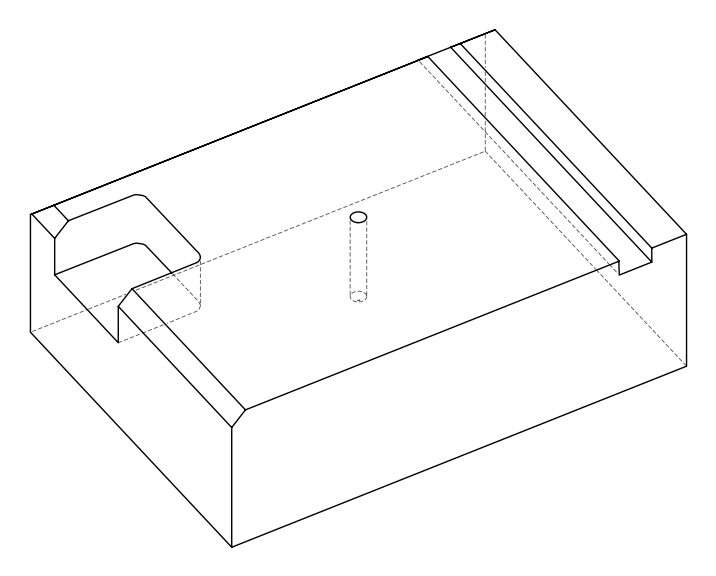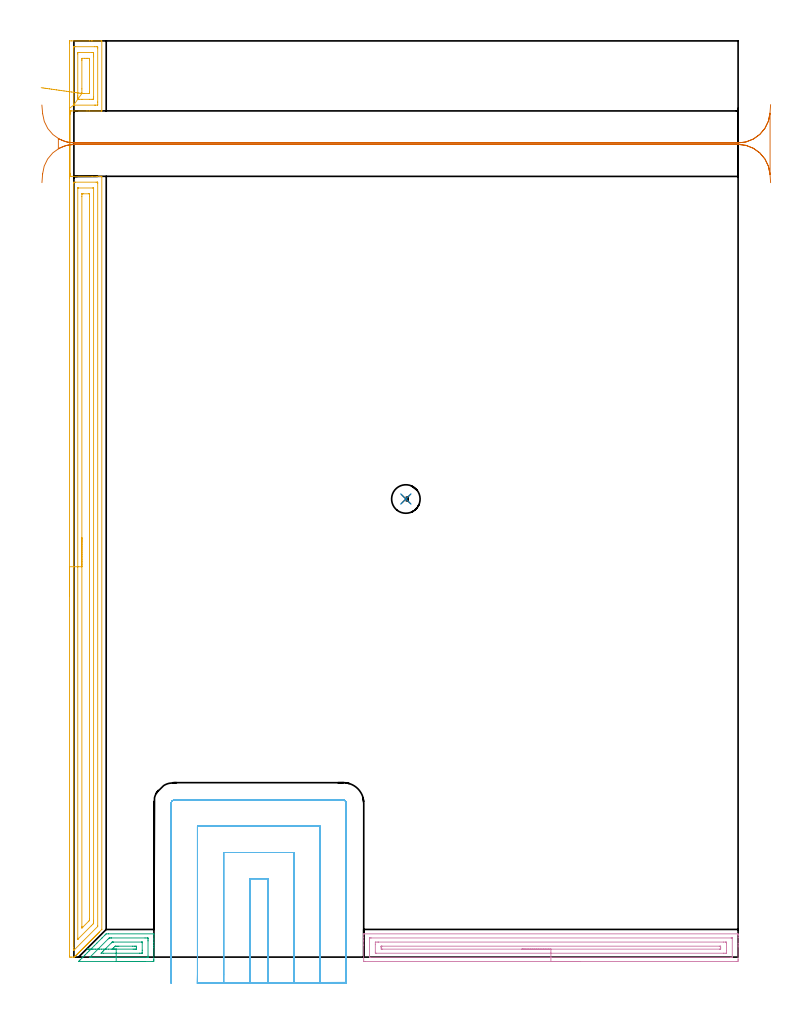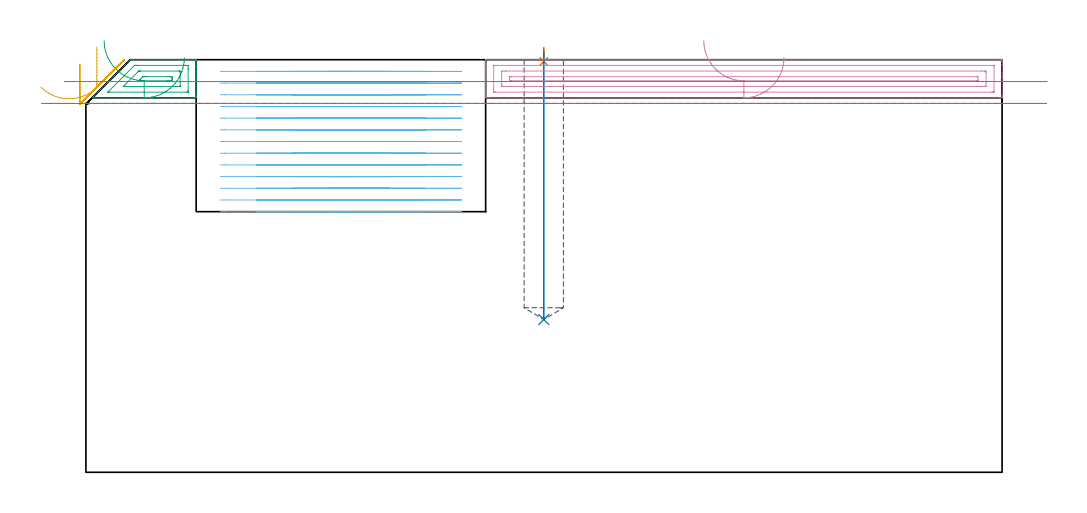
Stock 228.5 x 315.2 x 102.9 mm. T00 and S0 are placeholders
(PLAN: 7 operations, 4 tool changes, 37.2 min)
(1 SPOT_DRILL | STEP1POCKET | NXT0321_9005460120000 | 0.03 min | 1 mm3)
(2 DRILL_BLIND_HOLE_INTO_CENTER | STEP1POCKET | UGT0301_212 | 0.27 min | 4723 mm3)
(3 AREA_MILL | FG_CHAMFER_SURFACE | UGT0205_001 | 0.88 min | 1496 mm3)
(4 AREA_MILL_1 | FG_CHAMFER_SURFACE_1 | UGT0205_001 | 4.32 min | 6069 mm3)
(5 AREA_MILL_2 | FG_CHAMFER_SURFACE_2 | UGT0205_001 | 9.98 min | 19017 mm3)
(6 MILL_SLOT | SLOT_PARTIAL_RECTANGULAR | NXT0201_011 | Follow Part, ap 3, ae 75% | 19.58 min | 162899 mm3)
(7 MILL_RECTANGULAR_SLOT | SLOT_RECTANGULAR | UGT0201_105 | Follow Part, ap 5.5, ae 75% | 2.18 min | 54708 mm3)
(TOOL NXT0321_9005460120000 | NC Spot Drill, 142deg, 12mm, Carbide, Uncoated | D12 PA142 FL30 Z2)
(TOOL UGT0301_212 | Twist Drill 9.8 mm | D9.8 PA118 FL83 Z2)
(TOOL UGT0205_001 | Chamfer Mill 20 x 3 x 45 deg. | D20 FL50 Z2)
(TOOL NXT0201_011 | ENDMILL 12mm [2P460-1200-NA 1630] | D12 FL38 Z6)
(TOOL UGT0201_105 | End Mill 22 mm | D22 FL25 Z2)
(OP 1 SPOT_DRILL)
G17 G21 G94 G90
T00 M6
G54
G17 G0 G90 X114.2 Y157.6 S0 M3
G43 Z112.9 H0
G94 G81 G98 Z102.478 F250. R105.9
G80
M5
M2
(OP 2 DRILL_BLIND_HOLE_INTO_CENTER)
G17 G21 G94 G90
T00 M6
G54
G17 G0 G90 X114.2 Y157.6 S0 M3
G43 Z112.9 H0
G94 G81 G98 Z38.1 F250. R104.9
G80
M5
M2
(OP 3 AREA_MILL)
G17 G21 G94 G90
T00 M6
G54
G17 G0 G90 X24.55 Y-1.5 S1061 M3
G43 Z112.9 H0
Z103.4
G94 G1 X24.512 Z102.529 F250.
X24.398 Z101.664
X24.209 Z100.812
X23.947 Z99.98
X23.613 Z99.174
X23.21 Z98.4
X22.742 Z97.664
X22.21 Z96.972
X21.621 Z96.329
X20.978 Z95.74
X20.286 Z95.209
X19.55 Z94.74
X18.776 Z94.337
X17.97 Z94.003
X17.138 Z93.741
X16.287 Z93.552
X15.422 Z93.438
X14.55 Z93.4
X1.687
X1.619 Y-1.493 Z93.405
X1.687 Y-1.415 Z93.484
X1.971 Y-1.129 Z93.77
X2.131 Y-0.968 Z93.929
X2.261 Y-0.837 Z94.059
X2.847 Y-0.253 Z94.646
X3.018 Y-0.081 Z94.816
X3.137 Y0.039 Z94.936
X3.723 Y0.623 Z95.522
X3.905 Y0.806 Z95.704
X4.013 Y0.915 Z95.812
X4.599 Y1.499 Z96.398
X5.181 Y2.082 Z96.98
X5.474 Y2.374 Z97.274
X6.123 Y3.023 Z97.922
X7.01 Y3.91 Z98.809
X7.897 Y4.797 Z99.696
X9.56 Y6.461 Z101.359
X9.671 Y6.573 Z101.469
X9.852 Y6.753 Z101.651
X10.558 Y7.459 Z102.357
X10.726 Y7.629 Z102.523
X11.002 Y7.901 Z102.799
X11.098 Y7.994 Z102.891
X11.889 Y8. Z102.9
X27.413
X27.49 Y7.997 Z102.889
X27.498 Y7.929 Z102.823
X27.5 Y7.854 Z102.753
Y6.221 Z101.119
Y5.001 Z99.899
Y3.954 Z98.852
Y3.253 Z98.147
Y-0.777 Z94.12
X27.496 Y-1.129 Z93.768
X27.49 Y-1.491 Z93.405
X27.341 Y-1.496 Z93.402
X26.969 Y-1.5 Z93.4
X14.55
Y-0.086 Z94.814
X6.026 Y-0.085 Z94.815
X5.679 Y-0.083 Z94.817
X5.503 Y-0.08 Z94.82
X5.484 Y-0.076 Z94.824
X5.49 Y-0.066 Z94.834
X5.509 Y-0.045 Z94.855
X5.679 Y0.129 Z95.029
X11.657 Y6.106 Z101.006
X11.889 Y6.336 Z101.236
X12.103 Y6.541 Z101.441
X12.152 Y6.579 Z101.479
X12.238 Y6.581 Z101.481
X12.417 Y6.584 Z101.484
X12.776 Y6.585 Z101.485
X12.945 Y6.586 Z101.486
X24.478
X25.195 Y6.584 Z101.484
X25.368 Y6.582 Z101.482
X25.483 Y6.579 Z101.479
X25.49 Y6.542 Z101.442
X25.497 Y6.455 Z101.355
X25.499 Y5.877 Z100.777
X25.5 Y5.576 Z100.476
Y0.322 Z95.222
X25.497 Y0.021 Z94.921
X25.492 Y-0.064 Z94.836
X25.489 Y-0.08 Z94.82
X25.485 Y-0.082 Z94.818
X25.464 Y-0.084 Z94.816
X25.375 Y-0.085 Z94.815
X25.195 Y-0.086 Z94.814
X14.55
Y1.328 Z96.228
X10.115 Y1.329 Z96.229
X9.395 Y1.333 Z96.233
X9.386 Y1.335 Z96.235
X9.37 Y1.358 Z96.258
X9.505 Y1.499 Z96.399
X9.805 Y1.804 Z96.704
X10.115 Y2.115 Z97.015
X12.889 Y4.89 Z99.79
X13.001 Y5.001 Z99.901
X13.134 Y5.131 Z100.031
X13.161 Y5.155 Z100.055
X13.173 Y5.162 Z100.062
X13.204 Y5.165 Z100.065
X13.318 Y5.169 Z100.069
X13.491 Y5.171 Z100.071
X13.663
X23.249
X23.421 Y5.169 Z100.069
X23.477 Y5.167 Z100.067
X23.489 Y5.165 Z100.065
X23.494 Y5.131 Z100.031
X23.498 Y5.079 Z99.979
X23.499 Y5.001 Z99.901
X23.5 Y4.924 Z99.824
Y2.374 Z97.274
X23.499 Y1.499 Z96.399
X23.498 Y1.423 Z96.323
X23.49 Y1.345 Z96.245
X23.48 Y1.335 Z96.235
X23.463 Y1.333 Z96.233
X23.421 Y1.331 Z96.231
X22.706 Y1.329 Z96.229
X22.534
X14.55 Y1.328 Z96.228
Y2.743 Z97.643
X13.823
X13.663
X13.288 Y2.745 Z97.645
X13.236 Y2.747 Z97.647
X13.213 Y2.749 Z97.649
X13.226 Y2.769 Z97.669
X13.243 Y2.789 Z97.689
X13.483 Y3.033 Z97.933
X13.681 Y3.232 Z98.132
X14.124 Y3.671 Z98.571
X14.188 Y3.731 Z98.631
X14.206 Y3.746 Z98.646
X14.231 Y3.75 Z98.65
X14.293 Y3.753 Z98.653
X14.55 Y3.756 Z98.656
X14.923 Y3.757 Z98.657
X15.437
X20.246
X20.76
X21.135 Y3.756 Z98.656
X21.425 Y3.752 Z98.652
X21.488 Y3.75 Z98.65
X21.492 Y3.638 Z98.538
X21.499 Y3.396 Z98.296
X21.5 Y3.25 Z98.15
X21.499 Y3.104 Z98.004
X21.492 Y2.862 Z97.762
X21.488 Y2.75 Z97.65
X21.425 Y2.748 Z97.648
X21.135 Y2.744 Z97.644
X20.76 Y2.743 Z97.643
X20.386
X14.55
X13.678 Z97.681
X12.814 Z97.795
X11.962 Z97.983
X11.13 Z98.246
X10.324 Z98.58
X9.55 Z98.982
X8.814 Z99.451
X8.122 Z99.982
X7.479 Z100.572
X6.89 Z101.215
X6.358 Z101.907
X5.89 Z102.643
X5.487 Z103.417
X5.153 Z104.222
X4.891 Z105.054
X4.702 Z105.906
X4.588 Z106.771
X4.55 Z107.643
G0 Z112.9
M5
M2
(OP 4 AREA_MILL_1)
G17 G21 G94 G90
T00 M6
G54
G17 G0 G90 X174.1 Y-1.5 S1061 M3
G43 Z112.9 H0
Z103.4
G94 G1 X174.062 Z102.528 F250.
X173.948 Z101.663
X173.759 Z100.812
X173.497 Z99.98
X173.163 Z99.174
X172.76 Z98.4
X172.292 Z97.664
X171.76 Z96.972
X171.171 Z96.329
X170.528 Z95.74
X169.836 Z95.208
X169.1 Z94.74
X168.326 Z94.337
X167.52 Z94.003
X166.688 Z93.741
X165.837 Z93.552
X164.972 Z93.438
X164.1 Z93.4
X100.303
X99.783 Y-1.495 Z93.403
X99.71 Y-1.492 Z93.406
X99.7 Y-1.413 Z93.484
Y4.126 Z99.02
Y5.57 Z100.466
Y6.753 Z101.648
Y7.739 Z102.638
X99.703 Y7.872 Z102.764
X99.71 Y7.998 Z102.888
X99.857 Y8. Z102.9
X228.343
X228.49 Y7.998 Z102.888
X228.497 Y7.872 Z102.764
X228.5 Y7.739 Z102.638
Y7.368 Z102.267
Y6.753 Z101.648
Y4.694 Z99.591
Y4.126 Z99.02
Y3.534 Z98.429
Y-0.845 Z94.052
X228.496 Y-1.129 Z93.768
X228.49 Y-1.493 Z93.405
X228.272 Y-1.496 Z93.402
X227.897 Y-1.5 Z93.4
X164.1
Y-0.086 Z94.814
X102.087
X101.916 Y-0.085 Z94.815
X101.744 Y-0.081 Z94.819
X101.71 Y-0.079 Z94.821
X101.705 Y-0.055 Z94.845
X101.702 Y-0.028 Z94.872
X101.7 Y0.127 Z95.027
X101.701 Y6.384 Z101.284
X101.703 Y6.485 Z101.385
X101.708 Y6.552 Z101.452
X101.713 Y6.579 Z101.479
X101.728 Y6.581 Z101.481
X102.087 Y6.585 Z101.485
X102.258 Y6.586 Z101.486
X226.113 Y6.585 Z101.485
X226.284
X226.456 Y6.581 Z101.481
X226.49 Y6.579 Z101.479
X226.495 Y6.555 Z101.455
X226.498 Y6.528 Z101.428
X226.5 Y6.373 Z101.273
X226.499 Y0.116 Z95.016
X226.497 Y0.014 Z94.914
X226.492 Y-0.053 Z94.847
X226.487 Y-0.08 Z94.82
X226.472 Y-0.081 Z94.819
X226.113 Y-0.085 Z94.815
X225.942 Y-0.086 Z94.814
X164.1
Y1.328 Z96.228
X104.044 Y1.329 Z96.229
X103.872 Y1.332 Z96.232
X103.71 Y1.337 Z96.237
X103.704 Y1.498 Z96.398
X103.701 Y1.667 Z96.567
X103.7 Y4.294 Z99.194
X103.705 Y5.001 Z99.901
X103.707 Y5.163 Z100.063
X103.872 Y5.166 Z100.066
X104.591 Y5.171 Z100.071
X104.764
X223.436
X224.156
X224.328 Y5.168 Z100.068
X224.49 Y5.163 Z100.063
X224.496 Y5.001 Z99.901
X224.499 Y4.833 Z99.733
X224.5 Y2.206 Z97.106
X224.495 Y1.498 Z96.398
X224.493 Y1.337 Z96.237
X224.328 Y1.334 Z96.234
X223.609 Y1.329 Z96.229
X223.436 Y1.328 Z96.228
X164.1
Y2.743 Z97.643
X106.173
X105.828 Y2.745 Z97.645
X105.767 Y2.748 Z97.648
X105.71 Y2.751 Z97.651
X105.7 Y3.25 Z98.15
X105.701 Y3.666 Z98.566
X105.703 Y3.718 Z98.618
X105.706 Y3.743 Z98.643
X105.71 Y3.75 Z98.65
X105.723 Y3.752 Z98.652
X105.86 Y3.756 Z98.656
X106.032 Y3.757 Z98.657
X222.027
X222.372 Y3.754 Z98.654
X222.433 Y3.752 Z98.652
X222.49 Y3.748 Z98.648
X222.5 Y3.25 Z98.15
X222.499 Y2.833 Z97.733
X222.497 Y2.781 Z97.681
X222.494 Y2.756 Z97.656
X222.49 Y2.75 Z97.65
X222.477 Y2.748 Z97.648
X222.341 Y2.744 Z97.644
X222.168 Y2.743 Z97.643
X164.1
X163.228 Z97.681
X162.364 Z97.795
X161.512 Z97.983
X160.68 Z98.246
X159.874 Z98.58
X159.1 Z98.982
X158.364 Z99.451
X157.672 Z99.982
X157.029 Z100.572
X156.44 Z101.215
X155.909 Z101.907
X155.44 Z102.643
X155.037 Z103.416
X154.703 Z104.222
X154.441 Z105.054
X154.252 Z105.906
X154.138 Z106.771
X154.1 Z107.643
G0 Z112.9
M5
M2
(OP 5 AREA_MILL_2)
G17 G21 G94 G90
T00 M6
G54
G17 G0 G90 X-1.5 Y282.044 S1061 M3
G43 Z112.9 H0
Z101.8
G94 G1 Y282.082 Z100.928 F250.
Y282.196 Z100.064
Y282.384 Z99.212
Y282.647 Z98.38
Y282.981 Z97.574
Y283.383 Z96.8
Y283.852 Z96.064
Y284.383 Z95.372
Y284.973 Z94.729
Y285.616 Z94.14
Y286.308 Z93.608
Y287.044 Z93.14
Y287.817 Z92.737
Y288.623 Z92.403
Y289.455 Z92.141
Y290.307 Z91.952
Y291.172 Z91.838
Y292.044 Z91.8
Y314.407
X-1.498 Y314.668 Z91.802
X-1.491 Y315.194 Z91.805
X-1.403 Y315.198 Z91.893
X-0.869 Y315.2 Z92.428
X5.391 Z98.685
X6.107 Z99.405
X6.286 Z99.583
X9.348 Z102.647
X9.566 Y315.194 Z102.859
X9.596 Y315.19 Z102.889
X9.6 Y315.111 Z102.9
Y291.156
X9.595 Y291.11 Z102.89
X9.578 Y291.104 Z102.873
X9.554 Y291.101 Z102.849
X9.44 Y291.1 Z102.738
X5.278 Z98.577
X4.497 Z97.791
X-0.869 Z92.427
X-1.115 Z92.184
X-1.3 Z92.
Y290.744
Y290.713
X-1.298 Y290.671 Z91.998
X-1.3 Y290.169 Z91.997
X-1.296 Y290.149 Z91.991
X-1.297 Y290.144 Z91.989
X-1.3 Y290.14
Y290.079 Z92.
Y269.642
Y269.483 Z91.989
X-1.296 Y269.48
X-1.295 Y269.476 Z91.991
X-1.299 Y269.419 Z91.998
X-1.3 Y269.388 Z92.
Y268.897
X-1.497 Z91.803
X-1.499 Y269.056 Z91.801
X-1.5 Y269.419 Z91.8
Y269.785
Y292.044
X-0.076 Y293.109 Z93.224
X-0.079 Y293.133 Z93.221
X-0.083 Y293.19 Z93.217
X-0.085 Y293.264 Z93.215
X-0.086 Y293.374 Z93.214
X-0.085 Y312.893 Z93.215
Y313.003
X-0.082 Y313.114 Z93.218
X-0.079 Y313.18 Z93.221
X-0.05 Y313.19 Z93.25
X0.026 Y313.192 Z93.326
X0.612 Y313.199 Z93.912
X7.18 Y313.2 Z100.48
X7.767 Y313.198 Z101.067
X8.074 Y313.193 Z101.374
X8.171 Y313.19 Z101.471
X8.18 Y313.003 Z101.48
X8.184 Y312.893 Z101.484
X8.185 Y312.784 Z101.485
X8.186 Y294.151 Z101.486
X8.185 Y293.374 Z101.485
X8.183 Y293.267 Z101.483
X8.179 Y293.155 Z101.479
X8.172 Y293.109 Z101.472
X8.143 Y293.107 Z101.443
X8.074 Y293.104 Z101.374
X7.456 Y293.1 Z100.756
X7.18 Z100.48
X0.302 Z93.602
X0.026 Y293.104 Z93.326
X-0.076 Y293.109 Z93.224
X1.335 Y295.149 Z94.635
X1.331 Y295.628 Z94.631
X1.329 Y296.036 Z94.629
Y296.518
Y310.713
X1.331 Y311.119 Z94.631
X1.333 Y311.177 Z94.633
X1.334 Y311.185 Z94.634
X1.379 Y311.19 Z94.679
X1.487 Y311.196 Z94.787
X1.651 Y311.199 Z94.951
X1.733 Y311.2 Z95.033
X6.286 Y311.199 Z99.586
X6.368 Y311.198 Z99.668
X6.531 Y311.191 Z99.831
X6.765 Y311.178 Z100.065
X6.766 Y311.119 Z100.066
X6.77 Y310.638 Z100.07
X6.771 Y310.232 Z100.071
Y309.75
Y296.036
X6.768 Y295.557 Z100.068
X6.764 Y295.149 Z100.064
X6.332 Y295.103 Z99.632
X6.286 Y295.102 Z99.586
X5.441 Y295.1 Z98.741
X2.758 Z96.058
X1.862 Y295.102 Z95.162
X1.335 Y295.149 Z94.635
X2.752 Y297.11 Z96.052
X2.749 Y297.124 Z96.049
X2.747 Y297.172 Z96.047
X2.744 Y297.373 Z96.044
X2.743 Y298.698 Z96.043
Y308.457
X2.746 Y308.884 Z96.046
X2.75 Y309.097 Z96.05
X2.754 Y309.19 Z96.054
X2.859 Y309.195 Z96.159
X3.603 Y309.2 Z96.903
X3.749 Z97.049
X4.497 Z97.797
X4.643 Y309.199 Z97.943
X5.278 Y309.191 Z98.578
X5.35 Y309.19 Z98.65
X5.353 Y309.098 Z98.653
X5.355 Y308.896 Z98.655
X5.357 Y308.491 Z98.657
Y297.811
X5.355 Y297.384 Z98.655
X5.352 Y297.171 Z98.652
X5.35 Y297.121 Z98.65
X5.343 Y297.11 Z98.643
X5.315 Y297.107 Z98.615
X5.212 Y297.102 Z98.512
X3.425 Y297.1 Z96.725
X2.837 Y297.104 Z96.137
X2.77 Y297.107 Z96.07
X2.752 Y297.11 Z96.052
X2.112 Y297.201 Z95.466
X1.425 Y297.299 Z94.938
X0.694 Y297.403 Z94.473
X-0.074 Y297.512 Z94.074
X-0.874 Y297.626 Z93.745
X-1.699 Y297.743 Z93.486
X-2.543 Y297.863 Z93.302
X-3.4 Y297.985 Z93.192
X-4.263 Y298.108 Z93.159
X-5.126 Y298.231 Z93.201
X-5.981 Y298.353 Z93.319
X-6.824 Y298.473 Z93.512
X-7.646 Y298.59 Z93.779
X-8.442 Y298.703 Z94.117
X-9.206 Y298.812 Z94.523
X-9.932 Y298.915 Z94.996
X-10.615 Y299.012 Z95.53
X-11.249 Y299.102 Z96.123
G0 Z112.9
X-1.5 Y124.3
Z101.8
G1 Y124.338 Z100.928
Y124.452 Z100.064
Y124.641 Z99.212
Y124.903 Z98.38
Y125.237 Z97.574
Y125.64 Z96.8
Y126.108 Z96.064
Y126.64 Z95.372
Y127.229 Z94.729
Y127.872 Z94.14
Y128.564 Z93.608
Y129.3 Z93.14
Y130.074 Z92.737
Y130.88 Z92.403
Y131.712 Z92.141
Y132.563 Z91.952
Y133.428 Z91.838
Y134.3 Z91.8
Y267.971
X-1.497 Y268.503 Z91.803
X-1.493 Y268.591 Z91.807
X-1.449 Y268.6 Z91.851
X-1.183 Z92.117
X-0.869 Z92.429
X6.286 Z99.581
X7.711 Z101.007
X8.074 Z101.37
X8.802 Z102.101
X9.087 Z102.386
X9.528 Y268.593 Z102.82
X9.597 Y268.59 Z102.889
X9.6 Y268.418 Z102.9
Y9.57
X9.595 Y9.506 Z102.89
X9.55 Y9.449 Z102.847
X8.776 Y8.676 Z102.076
X8.671 Y8.569 Z101.967
X8.565 Y8.465 Z101.865
X8.478 Y8.378 Z101.778
X8.372 Y8.271 Z101.669
X8.267 Y8.167 Z101.567
X8.18 Y8.08 Z101.479
X8.074 Y7.973 Z101.37
X7.969 Y7.869 Z101.268
X7.882 Y7.782 Z101.181
X7.776 Y7.674 Z101.072
X7.671 Y7.57 Z100.97
X7.584 Y7.484 Z100.883
X7.478 Y7.376 Z100.774
X7.372 Y7.272 Z100.672
X7.286 Y7.186 Z100.585
X7.18 Y7.078 Z100.476
X7.074 Y6.974 Z100.374
X6.988 Y6.888 Z100.287
X6.882 Y6.78 Z100.178
X6.776 Y6.676 Z100.076
X6.69 Y6.59 Z99.989
X6.584 Y6.482 Z99.88
X6.478 Y6.378 Z99.777
X6.392 Y6.292 Z99.691
X6.286 Y6.184 Z99.582
X6.18 Y6.08 Z99.479
X6.094 Y5.994 Z99.393
X5.988 Y5.886 Z99.284
X5.882 Y5.781 Z99.181
X5.796 Y5.695 Z99.095
X5.69 Y5.588 Z98.986
X5.583 Y5.483 Z98.883
X5.498 Y5.397 Z98.797
X5.391 Y5.29 Z98.688
X5.285 Y5.185 Z98.585
X5.2 Y5.099 Z98.499
X5.093 Y4.991 Z98.389
X4.987 Y4.887 Z98.287
X4.902 Y4.801 Z98.201
X4.795 Y4.693 Z98.091
X4.689 Y4.589 Z97.988
X4.604 Y4.503 Z97.903
X4.497 Y4.395 Z97.793
X4.391 Y4.29 Z97.69
X4.306 Y4.205 Z97.605
X4.199 Y4.097 Z97.495
X4.093 Y3.992 Z97.392
X4.007 Y3.907 Z97.307
X3.901 Y3.799 Z97.197
X3.794 Y3.694 Z97.094
X3.709 Y3.609 Z97.009
X3.603 Y3.501 Z96.899
X3.496 Y3.396 Z96.796
X3.411 Y3.311 Z96.711
X3.305 Y3.203 Z96.601
X3.198 Y3.098 Z96.498
X3.113 Y3.013 Z96.413
X3.007 Y2.905 Z96.303
X2.9 Y2.8 Z96.199
X2.815 Y2.715 Z96.115
X2.709 Y2.607 Z96.005
X2.602 Y2.501 Z95.901
X2.517 Y2.417 Z95.817
X2.41 Y2.308 Z95.706
X2.304 Y2.203 Z95.603
X2.219 Y2.119 Z95.519
X2.112 Y2.01 Z95.408
X2.005 Y1.905 Z95.305
X1.921 Y1.821 Z95.221
X1.814 Y1.712 Z95.11
X1.707 Y1.607 Z95.007
X1.623 Y1.523 Z94.923
X1.516 Y1.414 Z94.812
X1.409 Y1.309 Z94.709
X1.325 Y1.225 Z94.625
X1.218 Y1.116 Z94.514
X1.111 Y1.01 Z94.41
X1.027 Y0.927 Z94.327
X0.92 Y0.818 Z94.216
X0.813 Y0.712 Z94.112
X0.729 Y0.629 Z94.029
X0.622 Y0.52 Z93.918
X0.515 Y0.414 Z93.814
X0.431 Y0.331 Z93.731
X0.324 Y0.222 Z93.62
X0.216 Y0.116 Z93.516
X0.13 Y0.033 Z93.429
X0.093 Y0.004 Z93.39
X-0.072 Y0. Z93.226
X-0.869 Z92.426
X-1.232 Z92.064
X-1.491 Y0.002 Z91.805
X-1.496 Y0.182 Z91.804
X-1.5 Y0.497 Z91.8
Y134.3
X-0.086 Z93.214
X-0.085 Y266.183 Z93.215
Y266.293
X-0.081 Y266.405 Z93.219
X-0.072 Y266.59 Z93.228
X0.026 Y266.593 Z93.326
X0.504 Y266.599 Z93.804
X7.657 Y266.6 Z100.957
X8.074 Y266.598 Z101.374
X8.134 Y266.595 Z101.434
X8.168 Y266.59 Z101.468
X8.179 Y266.576 Z101.479
X8.181 Y266.517 Z101.481
X8.185 Y266.294 Z101.485
X8.186 Y266.183 Z101.486
Y10.856
X8.184 Y10.66 Z101.484
X8.181 Y10.563 Z101.481
X8.179 Y10.543 Z101.479
X8.162 Y10.519 Z101.462
X8.114 Y10.464 Z101.414
X0.039 Y2.39 Z93.339
X0.026 Y2.38 Z93.326
X-0.079 Y2.321 Z93.221
X-0.082 Y2.417 Z93.218
X-0.084 Y2.527 Z93.216
X-0.086 Y3.311 Z93.214
Y134.3
X1.328 Z94.628
X1.329 Y264.395 Z94.629
X1.33 Y264.516 Z94.63
X1.333 Y264.575 Z94.633
X1.334 Y264.584 Z94.634
X1.347 Y264.59 Z94.647
X1.404 Y264.594 Z94.704
X1.61 Y264.599 Z94.91
X6.491 Z99.791
X6.628 Y264.597 Z99.928
X6.737 Y264.593 Z100.037
X6.766 Y264.59 Z100.066
X6.767 Y264.583 Z100.067
X6.769 Y264.556 Z100.069
X6.771 Y264.395 Z100.071
Y12.661
X6.769 Y12.252 Z100.069
X6.765 Y11.774 Z100.065
X6.759 Y11.57 Z100.059
X6.557 Y11.358 Z99.857
X5.975 Y10.774 Z99.275
X1.504 Y6.304 Z94.804
X1.39 Y6.194 Z94.69
X1.351 Y6.159 Z94.651
X1.336 Y6.147 Z94.636
X1.333 Y6.175 Z94.633
X1.33 Y6.263 Z94.63
X1.329 Y6.321 Z94.629
Y6.479
X1.328 Y134.3 Z94.628
X2.743 Z96.043
Y261.712
X2.748 Y262.567 Z96.048
X2.75 Y262.59 Z96.05
X2.771 Y262.593 Z96.071
X2.826 Y262.597 Z96.126
X2.937 Y262.599 Z96.237
X3.159 Y262.6 Z96.459
X5.164 Y262.599 Z98.464
X5.274 Y262.597 Z98.574
X5.329 Y262.593 Z98.629
X5.35 Y262.59 Z98.65
X5.357 Y261.712 Z98.657
Y13.146
X5.352 Y12.717 Z98.652
X5.35 Y12.614 Z98.65
X5.294 Y12.552 Z98.594
X5.195 Y12.448 Z98.495
X5.003 Y12.252 Z98.303
X3.076 Y10.325 Z96.376
X2.961 Y10.211 Z96.261
X2.798 Y10.054 Z96.098
X2.767 Y10.028 Z96.067
X2.75 Y10.018 Z96.05
X2.743 Y10.464 Z96.043
Y134.3
Y135.172 Z96.081
Y136.036 Z96.195
Y136.888 Z96.383
Y137.72 Z96.646
Y138.526 Z96.98
Y139.3 Z97.382
Y140.036 Z97.851
Y140.728 Z98.382
Y141.371 Z98.972
Y141.96 Z99.615
Y142.491 Z100.307
Y142.96 Z101.043
Y143.363 Z101.816
Y143.697 Z102.622
Y143.959 Z103.454
Y144.148 Z104.306
Y144.262 Z105.171
Y144.3 Z106.043
G0 Z112.9
M5
M2
(OP 6 MILL_SLOT)
G17 G21 G94 G90
T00 M6
G54
G17 G0 G90 X66.738 Y-9. S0 M3
G43 Z112.9 H1
Z99.985
G94 G1 X66.702 Y-6. F250.
G2 X66.7 Y-5.675 R27. F500.
G1 Y27.
X60.5
Y-5.677
G2 X60.498 Y-6. R27.
G1 X60.462 Y-9. F250.
X75.757
X75.703 Y-6.
G2 X75.7 Y-5.675 R18. F500.
G1 Y36.
X51.5
Y-5.677
G2 X51.497 Y-6. R18.
G1 X51.443 Y-9. F250.
X84.814 Y-8.998
X84.706 Y-6.
G2 X84.7 Y-5.675 R9. F500.
G1 Y45.
X42.5
Y-5.677
G2 X42.494 Y-6. R9.
G1 X42.387 Y-8.998 F250.
X93.7 Y-8.675
Y-5.675
Y53. F500.
G3 X92.7 Y54. R1.
G1 X34.5
G3 X33.5 Y53. R1.
G1 Y-5.677
Y-8.677 F250.
G0 X66.7 Y-9. Z97.069
G1 Y-6.
Y27. F500.
X60.5
Y-6.
Y-9. F250.
X75.7
Y-6.
Y36. F500.
X51.5
Y-6.
Y-9. F250.
X84.7
Y-6.
Y45. F500.
X42.5
Y-6.
Y-9. F250.
X93.7
Y-6.
Y53. F500.
G3 X92.7 Y54. R1.
G1 X34.5
G3 X33.5 Y53. R1.
G1 Y-6.
Y-9. F250.
G0 X66.7 Z94.154
G1 Y-6.
Y27. F500.
X60.5
Y-6.
Y-9. F250.
X75.7
Y-6.
Y36. F500.
X51.5
Y-6.
Y-9. F250.
X84.7
Y-6.
Y45. F500.
X42.5
Y-6.
Y-9. F250.
X93.7
Y-6.
Y53. F500.
G3 X92.7 Y54. R1.
G1 X34.5
G3 X33.5 Y53. R1.
G1 Y-6.
Y-9. F250.
G0 X66.7 Z91.238
G1 Y-6.
Y27. F500.
X60.5
Y-6.
Y-9. F250.
X75.7
Y-6.
Y36. F500.
X51.5
Y-6.
Y-9. F250.
X84.7
Y-6.
Y45. F500.
X42.5
Y-6.
Y-9. F250.
X93.7
Y-6.
Y53. F500.
G3 X92.7 Y54. R1.
G1 X34.5
G3 X33.5 Y53. R1.
G1 Y-6.
Y-9. F250.
G0 X66.7 Z88.323
G1 Y-6.
Y27. F500.
X60.5
Y-6.
Y-9. F250.
X75.7
Y-6.
Y36. F500.
X51.5
Y-6.
Y-9. F250.
X84.7
Y-6.
Y45. F500.
X42.5
Y-6.
Y-9. F250.
X93.7
Y-6.
Y53. F500.
G3 X92.7 Y54. R1.
G1 X34.5
G3 X33.5 Y53. R1.
G1 Y-6.
Y-9. F250.
G0 X66.7 Z85.408
G1 Y-6.
Y27. F500.
X60.5
Y-6.
Y-9. F250.
X75.7
Y-6.
Y36. F500.
X51.5
Y-6.
Y-9. F250.
X84.7
Y-6.
Y45. F500.
X42.5
Y-6.
Y-9. F250.
X93.7
Y-6.
Y53. F500.
G3 X92.7 Y54. R1.
G1 X34.5
G3 X33.5 Y53. R1.
G1 Y-6.
Y-9. F250.
G0 X66.7 Z82.492
G1 Y-6.
Y27. F500.
X60.5
Y-6.
Y-9. F250.
X75.7
Y-6.
Y36. F500.
X51.5
Y-6.
Y-9. F250.
X84.7
Y-6.
Y45. F500.
X42.5
Y-6.
Y-9. F250.
X93.7
Y-6.
Y53. F500.
G3 X92.7 Y54. R1.
G1 X34.5
G3 X33.5 Y53. R1.
G1 Y-6.
Y-9. F250.
G0 X66.7 Z79.577
G1 Y-6.
Y27. F500.
X60.5
Y-6.
Y-9. F250.
X75.7
Y-6.
Y36. F500.
X51.5
Y-6.
Y-9. F250.
X84.7
Y-6.
Y45. F500.
X42.5
Y-6.
Y-9. F250.
X93.7
Y-6.
Y53. F500.
G3 X92.7 Y54. R1.
G1 X34.5
G3 X33.5 Y53. R1.
G1 Y-6.
Y-9. F250.
G0 X66.7 Z76.662
G1 Y-6.
Y27. F500.
X60.5
Y-6.
Y-9. F250.
X75.7
Y-6.
Y36. F500.
X51.5
Y-6.
Y-9. F250.
X84.7
Y-6.
Y45. F500.
X42.5
Y-6.
Y-9. F250.
X93.7
Y-6.
Y53. F500.
G3 X92.7 Y54. R1.
G1 X34.5
G3 X33.5 Y53. R1.
G1 Y-6.
Y-9. F250.
G0 X66.7 Z73.746
G1 Y-6.
Y27. F500.
X60.5
Y-6.
Y-9. F250.
X75.7
Y-6.
Y36. F500.
X51.5
Y-6.
Y-9. F250.
X84.7
Y-6.
Y45. F500.
X42.5
Y-6.
Y-9. F250.
X93.7
Y-6.
Y53. F500.
G3 X92.7 Y54. R1.
G1 X34.5
G3 X33.5 Y53. R1.
G1 Y-6.
Y-9. F250.
G0 X66.7 Z70.831
G1 Y-6.
Y27. F500.
X60.5
Y-6.
Y-9. F250.
X75.7
Y-6.
Y36. F500.
X51.5
Y-6.
Y-9. F250.
X84.7
Y-6.
Y45. F500.
X42.5
Y-6.
Y-9. F250.
X93.7
Y-6.
Y53. F500.
G3 X92.7 Y54. R1.
G1 X34.5
G3 X33.5 Y53. R1.
G1 Y-6.
Y-9. F250.
G0 X66.7 Z67.915
G1 Y-6.
Y27. F500.
X60.5
Y-6.
Y-9. F250.
X75.7
Y-6.
Y36. F500.
X51.5
Y-6.
Y-9. F250.
X84.7
Y-6.
Y45. F500.
X42.5
Y-6.
Y-9. F250.
X93.7
Y-6.
Y53. F500.
G3 X92.7 Y54. R1.
G1 X34.5
G3 X33.5 Y53. R1.
G1 Y-6.
Y-9. F250.
G0 X66.7 Z65.
G1 Y-6.
Y27. F500.
X60.5
Y-6.
Y-9. F250.
X75.7
Y-6.
Y36. F500.
X51.5
Y-6.
Y-9. F250.
X84.7
Y-6.
Y45. F500.
X42.5
Y-6.
Y-9. F250.
X93.7
Y-6.
Y53. F500.
G3 X92.7 Y54. R1.
G1 X34.5
G3 X33.5 Y53. R1.
G1 Y-6.
Y-9. F250.
G0 Z112.9
M5
M2
(OP 7 MILL_RECTANGULAR_SLOT)
G17 G21 G94 G90
T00 M6
G54
G17 G0 G90 X239.691 Y293.28 S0 M3
G43 Z112.9 H0
Z97.45
G94 G1 X239.47 Y290.288 F250.
G2 X228.5 Y280.1 R11. F500.
G1 X0.2
G2 X-5.35 Y281.603 R11.
G1 Y278.097
G2 X0.2 Y279.6 R11.
G1 X228.5
G2 X239.47 Y269.412 R11.
G1 X239.691 Y266.42 F250.
G0 Z112.9
X-10.995 Y266.439
Z92.
G1 X-10.769 Y269.431
G2 X0.2 Y279.6 R11. F500.
G1 X228.5
G2 X239.47 Y269.412 R11.
G1 X239.5
Y290.288
X239.47
G2 X228.5 Y280.1 R11.
G1 X0.2
G2 X-10.759 Y290.154 R11.
G1 X-11.017 Y293.143 F250.
G0 Z112.9
M5
M2
